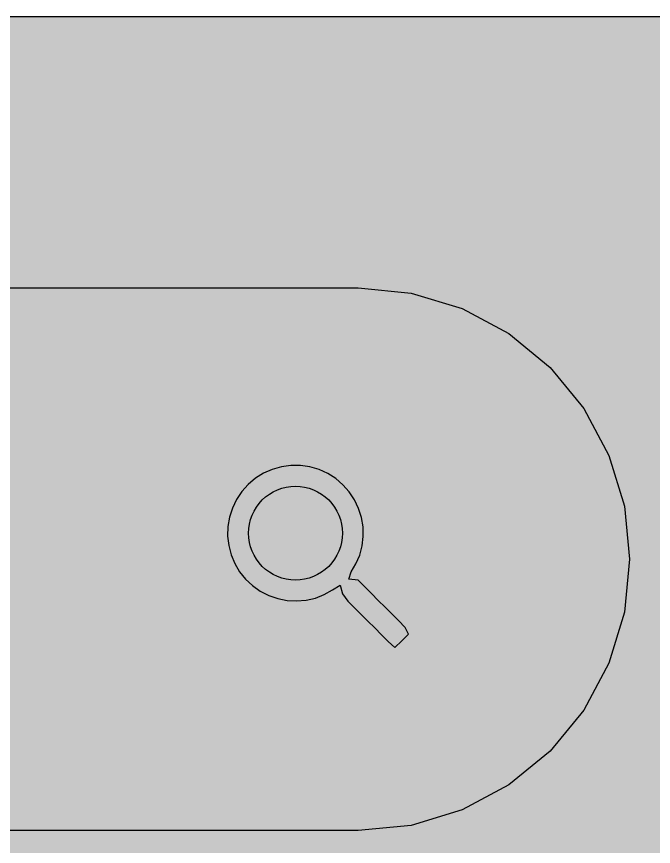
# Model space of a CAD drawing. Extents: x 0 to 1280, y 0 to 2486.
# Drawn here: x 892.3 to 953.3, y 2406.5 to 2486 of the extents above; entities that cross this region are included whole.
import ezdxf

# ---------------------------------------------------------------- set-up
doc = ezdxf.new("R2010")
doc.units = 0

msp = doc.modelspace()

# ---------------------------------------------------------------- hatches: boundary and pattern name
at = {"true_color": 0x1f1f1f}
msp.add_hatch(color=256, dxfattribs=at).paths.add_polyline_path([(0, 2486), (1280, 2486), (1280, 0.1), (0, 0.1)], flags=0)
at = {"true_color": 0x4d5156}
msp.add_hatch(color=256, dxfattribs=at).paths.add_polyline_path([(252, 2460), (925, 2460), (925, 2460), (930.072, 2459.5), (934.95, 2458.021), (939.445, 2455.618), (943.385, 2452.385), (946.618, 2448.445), (949.021, 2443.95), (950.5, 2439.072), (951, 2434), (951, 2434), (951, 2434), (950.5, 2428.928), (949.021, 2424.05), (946.618, 2419.555), (943.385, 2415.615), (939.445, 2412.382), (934.95, 2409.979), (930.072, 2408.5), (925, 2408), (252, 2408), (252, 2408), (246.928, 2408.5), (242.05, 2409.979), (237.555, 2412.382), (233.615, 2415.615), (230.382, 2419.555), (227.979, 2424.05), (226.5, 2428.928), (226, 2434), (226, 2434), (226, 2434), (226.5, 2439.072), (227.979, 2443.95), (230.382, 2448.445), (233.615, 2452.385), (237.555, 2455.618), (242.05, 2458.021), (246.928, 2459.5), (252, 2460)], flags=0)
at = {"true_color": 0xbfbfbf}
h = msp.add_hatch(color=256, dxfattribs=at)
h.paths.add_polyline_path([(925, 2432), (924.121, 2432.086), (924.328, 2432.781), (924.797, 2433.563), (925.152, 2434.403), (925.386, 2435.285), (925.493, 2436.192), (925.472, 2437.104), (925.325, 2438.004), (925.052, 2438.875), (924.66, 2439.699), (924.156, 2440.459), (923.55, 2441.142), (922.855, 2441.734), (922.085, 2442.223), (921.254, 2442.599), (920.378, 2442.854), (919.474, 2442.983), (918.562, 2442.985), (917.658, 2442.861), (916.78, 2442.611), (915.947, 2442.24), (915.174, 2441.755), (914.476, 2441.167), (913.867, 2440.488), (913.358, 2439.73), (912.961, 2438.909), (912.684, 2438.04), (912.531, 2437.14), (912.506, 2436.228), (912.607, 2435.321), (912.834, 2434.437), (913.184, 2433.595), (913.649, 2432.81), (914.218, 2432.097), (914.882, 2431.471), (915.626, 2430.943), (916.437, 2430.525), (917.299, 2430.225), (918.195, 2430.049), (919.106, 2430.001), (920.015, 2430.079), (920.904, 2430.285), (921.755, 2430.614), (922.551, 2431.059), (923.274, 2431.525), (923.5, 2430.703), (924.003, 2429.998), (924.649, 2429.353), (925.296, 2428.708), (925.942, 2428.063), (926.589, 2427.418), (927.235, 2426.773), (927.881, 2426.127), (928.528, 2425.538), (929.173, 2426.183), (929.819, 2426.829), (929.516, 2427.475), (928.871, 2428.122), (928.225, 2428.768), (927.58, 2429.414), (926.935, 2430.061), (926.29, 2430.707), (925.645, 2431.354), (925, 2432)], flags=0)
h.paths.add_polyline_path([(919, 2432), (918.559, 2432.021), (918.122, 2432.085), (917.693, 2432.192), (917.277, 2432.34), (916.877, 2432.529), (916.498, 2432.756), (916.144, 2433.02), (915.816, 2433.316), (915.52, 2433.644), (915.256, 2433.998), (915.029, 2434.377), (914.84, 2434.777), (914.692, 2435.193), (914.585, 2435.622), (914.521, 2436.059), (914.5, 2436.5), (914.521, 2436.941), (914.585, 2437.378), (914.692, 2437.807), (914.84, 2438.223), (915.029, 2438.623), (915.256, 2439.002), (915.52, 2439.356), (915.816, 2439.684), (916.144, 2439.98), (916.498, 2440.244), (916.877, 2440.471), (917.277, 2440.66), (917.693, 2440.808), (918.122, 2440.915), (918.559, 2440.979), (919, 2441), (919.441, 2440.979), (919.878, 2440.915), (920.307, 2440.808), (920.723, 2440.66), (921.123, 2440.471), (921.502, 2440.244), (921.856, 2439.98), (922.184, 2439.684), (922.48, 2439.356), (922.744, 2439.002), (922.971, 2438.623), (923.16, 2438.223), (923.308, 2437.807), (923.415, 2437.378), (923.479, 2436.941), (923.5, 2436.5), (923.479, 2436.059), (923.415, 2435.622), (923.308, 2435.193), (923.16, 2434.777), (922.971, 2434.377), (922.744, 2433.998), (922.48, 2433.644), (922.184, 2433.316), (921.856, 2433.02), (921.502, 2432.756), (921.123, 2432.529), (920.723, 2432.34), (920.307, 2432.192), (919.878, 2432.085), (919.441, 2432.021), (919, 2432)], flags=0)

# ---------------------------------------------------------------- linework, layer by layer
at = {"true_color": 0x1f1f1f}
msp.add_lwpolyline([(0, 2486), (1280, 2486), (1280, 0.1), (0, 0.1)], close=True, dxfattribs=at)
at = {"true_color": 0x4d5156}
msp.add_lwpolyline([(252, 2460), (925, 2460), (925, 2460), (930.072, 2459.5), (934.95, 2458.021), (939.445, 2455.618), (943.385, 2452.385), (946.618, 2448.445), (949.021, 2443.95), (950.5, 2439.072), (951, 2434), (951, 2434), (951, 2434), (950.5, 2428.928), (949.021, 2424.05), (946.618, 2419.555), (943.385, 2415.615), (939.445, 2412.382), (934.95, 2409.979), (930.072, 2408.5), (925, 2408), (252, 2408)], dxfattribs=at)
at = {"true_color": 0xbfbfbf}
for points in [[(925, 2432), (924.121, 2432.086), (924.328, 2432.781), (924.797, 2433.563), (925.152, 2434.403), (925.386, 2435.285), (925.493, 2436.192), (925.472, 2437.104), (925.325, 2438.004), (925.052, 2438.875), (924.66, 2439.699), (924.156, 2440.459), (923.55, 2441.142), (922.855, 2441.734), (922.085, 2442.223), (921.254, 2442.599), (920.378, 2442.854), (919.474, 2442.983), (918.562, 2442.985), (917.658, 2442.861), (916.78, 2442.611), (915.947, 2442.24), (915.174, 2441.755), (914.476, 2441.167), (913.867, 2440.488), (913.358, 2439.73), (912.961, 2438.909), (912.684, 2438.04), (912.531, 2437.14), (912.506, 2436.228), (912.607, 2435.321), (912.834, 2434.437), (913.184, 2433.595), (913.649, 2432.81), (914.218, 2432.097), (914.882, 2431.471), (915.626, 2430.943), (916.437, 2430.525), (917.299, 2430.225), (918.195, 2430.049), (919.106, 2430.001), (920.015, 2430.079), (920.904, 2430.285), (921.755, 2430.614), (922.551, 2431.059), (923.274, 2431.525), (923.5, 2430.703), (924.003, 2429.998), (924.649, 2429.353), (925.296, 2428.708), (925.942, 2428.063), (926.589, 2427.418), (927.235, 2426.773), (927.881, 2426.127), (928.528, 2425.538), (929.173, 2426.183), (929.819, 2426.829), (929.516, 2427.475), (928.871, 2428.122), (928.225, 2428.768), (927.58, 2429.414), (926.935, 2430.061), (926.29, 2430.707), (925.645, 2431.354), (925, 2432)], [(919, 2432), (918.559, 2432.021), (918.122, 2432.085), (917.693, 2432.192), (917.277, 2432.34), (916.877, 2432.529), (916.498, 2432.756), (916.144, 2433.02), (915.816, 2433.316), (915.52, 2433.644), (915.256, 2433.998), (915.029, 2434.377), (914.84, 2434.777), (914.692, 2435.193), (914.585, 2435.622), (914.521, 2436.059), (914.5, 2436.5), (914.521, 2436.941), (914.585, 2437.378), (914.692, 2437.807), (914.84, 2438.223), (915.029, 2438.623), (915.256, 2439.002), (915.52, 2439.356), (915.816, 2439.684), (916.144, 2439.98), (916.498, 2440.244), (916.877, 2440.471), (917.277, 2440.66), (917.693, 2440.808), (918.122, 2440.915), (918.559, 2440.979), (919, 2441), (919.441, 2440.979), (919.878, 2440.915), (920.307, 2440.808), (920.723, 2440.66), (921.123, 2440.471), (921.502, 2440.244), (921.856, 2439.98), (922.184, 2439.684), (922.48, 2439.356), (922.744, 2439.002), (922.971, 2438.623), (923.16, 2438.223), (923.308, 2437.807), (923.415, 2437.378), (923.479, 2436.941), (923.5, 2436.5), (923.479, 2436.059), (923.415, 2435.622), (923.308, 2435.193), (923.16, 2434.777), (922.971, 2434.377), (922.744, 2433.998), (922.48, 2433.644), (922.184, 2433.316), (921.856, 2433.02), (921.502, 2432.756), (921.123, 2432.529), (920.723, 2432.34), (920.307, 2432.192), (919.878, 2432.085), (919.441, 2432.021), (919, 2432)]]:
    msp.add_lwpolyline(points, close=True, dxfattribs=at)

doc.saveas('drawing.dxf')
